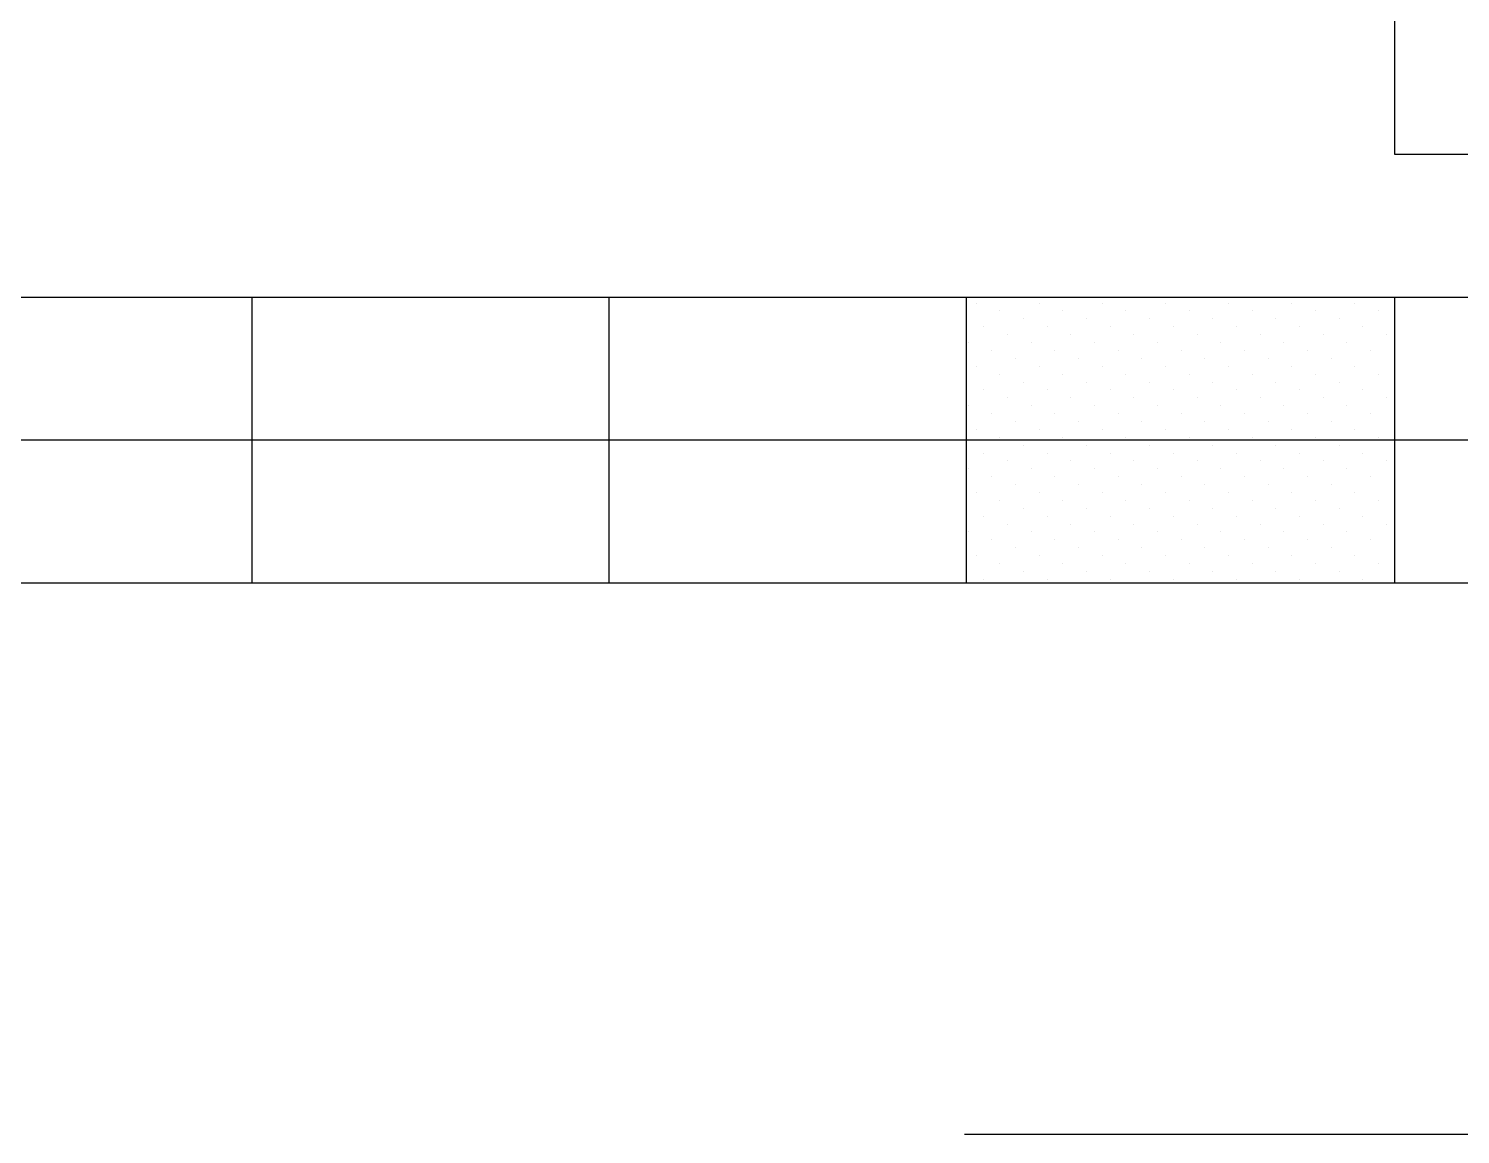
# Model space of a CAD drawing. Extents: x 148861 to 149208, y 169271 to 169495.
# Drawn here: x 149180.358 to 149183.866, y 169475.328 to 169478.035 of the extents above; entities that cross this region are included whole.
import ezdxf

# ---------------------------------------------------------------- set-up
doc = ezdxf.new("R2010")
doc.units = 0
doc.header["$LTSCALE"] = 0.1
doc.header["$MEASUREMENT"] = 0
doc.layers.get('0').update_dxf_attribs({"linetype": 'CONTINUOUS'})
doc.layers.add('TOFIES-01', color=7, linetype='CONTINUOUS')

# ---------------------------------------------------------------- blocks, each defined once
blk = doc.blocks.new('*X68')
at = {"color": 0}
for p, q in [((2016.36, 624.24), (2016.36, 624.24)), ((2025.2, 624.24), (2025.2, 624.24)), ((2034.04, 624.24), (2034.04, 624.24)), ((2042.88, 624.24), (2042.88, 624.24)), ((2051.71, 624.24), (2051.71, 624.24)), ((2060.55, 624.24), (2060.55, 624.24)), ((2069.39, 624.24), (2069.39, 624.24)), ((2019.67, 623.14), (2019.67, 623.14)), ((2022.99, 622.03), (2022.99, 622.03)), ((2028.51, 623.14), (2028.51, 623.14)), ((2031.83, 622.03), (2031.83, 622.03)), ((2037.35, 623.14), (2037.35, 623.14)), ((2040.67, 622.03), (2040.67, 622.03)), ((2046.19, 623.14), (2046.19, 623.14)), ((2049.5, 622.03), (2049.5, 622.03)), ((2055.03, 623.14), (2055.03, 623.14)), ((2058.34, 622.03), (2058.34, 622.03)), ((2063.87, 623.14), (2063.87, 623.14)), ((2067.18, 622.03), (2067.18, 622.03)), ((2072.71, 623.14), (2072.71, 623.14)), ((2017.46, 620.93), (2017.46, 620.93)), ((2020.78, 619.82), (2020.78, 619.82)), ((2026.3, 620.93), (2026.3, 620.93)), ((2029.62, 619.82), (2029.62, 619.82)), ((2035.14, 620.93), (2035.14, 620.93)), ((2038.46, 619.82), (2038.46, 619.82)), ((2043.98, 620.93), (2043.98, 620.93)), ((2047.3, 619.82), (2047.3, 619.82)), ((2052.82, 620.93), (2052.82, 620.93)), ((2056.13, 619.82), (2056.13, 619.82)), ((2061.66, 620.93), (2061.66, 620.93)), ((2064.97, 619.82), (2064.97, 619.82)), ((2070.5, 620.93), (2070.5, 620.93)), ((2073.81, 619.82), (2073.81, 619.82)), ((2015.25, 618.72), (2015.25, 618.72)), ((2018.57, 617.61), (2018.57, 617.61)), ((2024.09, 618.72), (2024.09, 618.72)), ((2027.41, 617.61), (2027.41, 617.61)), ((2032.93, 618.72), (2032.93, 618.72)), ((2036.25, 617.61), (2036.25, 617.61)), ((2041.77, 618.72), (2041.77, 618.72)), ((2045.09, 617.61), (2045.09, 617.61)), ((2050.61, 618.72), (2050.61, 618.72)), ((2053.92, 617.61), (2053.92, 617.61)), ((2059.45, 618.72), (2059.45, 618.72)), ((2062.76, 617.61), (2062.76, 617.61)), ((2068.29, 618.72), (2068.29, 618.72)), ((2071.6, 617.61), (2071.6, 617.61)), ((2021.88, 616.51), (2021.88, 616.51)), ((2030.72, 616.51), (2030.72, 616.51)), ((2039.56, 616.51), (2039.56, 616.51)), ((2048.4, 616.51), (2048.4, 616.51)), ((2057.24, 616.51), (2057.24, 616.51)), ((2066.08, 616.51), (2066.08, 616.51)), ((2074.92, 616.51), (2074.92, 616.51)), ((2016.36, 615.4), (2016.36, 615.4)), ((2019.67, 614.3), (2019.67, 614.3)), ((2025.2, 615.4), (2025.2, 615.4)), ((2028.51, 614.3), (2028.51, 614.3)), ((2034.04, 615.4), (2034.04, 615.4)), ((2037.35, 614.3), (2037.35, 614.3)), ((2042.88, 615.4), (2042.88, 615.4)), ((2046.19, 614.3), (2046.19, 614.3)), ((2051.71, 615.4), (2051.71, 615.4)), ((2055.03, 614.3), (2055.03, 614.3)), ((2060.55, 615.4), (2060.55, 615.4)), ((2063.87, 614.3), (2063.87, 614.3)), ((2069.39, 615.4), (2069.39, 615.4)), ((2072.71, 614.3), (2072.71, 614.3)), ((2017.46, 612.09), (2017.46, 612.09)), ((2022.99, 613.19), (2022.99, 613.19)), ((2026.3, 612.09), (2026.3, 612.09)), ((2031.83, 613.19), (2031.83, 613.19)), ((2035.14, 612.09), (2035.14, 612.09)), ((2040.67, 613.19), (2040.67, 613.19)), ((2043.98, 612.09), (2043.98, 612.09)), ((2049.5, 613.19), (2049.5, 613.19)), ((2052.82, 612.09), (2052.82, 612.09)), ((2058.34, 613.19), (2058.34, 613.19)), ((2061.66, 612.09), (2061.66, 612.09)), ((2067.18, 613.19), (2067.18, 613.19)), ((2070.5, 612.09), (2070.5, 612.09)), ((2015.25, 609.88), (2015.25, 609.88)), ((2020.78, 610.98), (2020.78, 610.98)), ((2024.09, 609.88), (2024.09, 609.88)), ((2029.62, 610.98), (2029.62, 610.98)), ((2032.93, 609.88), (2032.93, 609.88)), ((2038.46, 610.98), (2038.46, 610.98)), ((2041.77, 609.88), (2041.77, 609.88)), ((2047.3, 610.98), (2047.3, 610.98)), ((2050.61, 609.88), (2050.61, 609.88)), ((2056.13, 610.98), (2056.13, 610.98)), ((2059.45, 609.88), (2059.45, 609.88)), ((2064.97, 610.98), (2064.97, 610.98)), ((2068.29, 609.88), (2068.29, 609.88)), ((2073.81, 610.98), (2073.81, 610.98)), ((2018.57, 608.77), (2018.57, 608.77)), ((2021.88, 607.67), (2021.88, 607.67)), ((2027.41, 608.77), (2027.41, 608.77)), ((2030.72, 607.67), (2030.72, 607.67)), ((2036.25, 608.77), (2036.25, 608.77)), ((2039.56, 607.67), (2039.56, 607.67)), ((2045.09, 608.77), (2045.09, 608.77)), ((2048.4, 607.67), (2048.4, 607.67)), ((2053.92, 608.77), (2053.92, 608.77)), ((2057.24, 607.67), (2057.24, 607.67)), ((2062.76, 608.77), (2062.76, 608.77)), ((2066.08, 607.67), (2066.08, 607.67)), ((2071.6, 608.77), (2071.6, 608.77)), ((2074.92, 607.67), (2074.92, 607.67)), ((2016.36, 606.57), (2016.36, 606.57)), ((2019.67, 605.46), (2019.67, 605.46)), ((2025.2, 606.57), (2025.2, 606.57)), ((2028.51, 605.46), (2028.51, 605.46)), ((2034.04, 606.57), (2034.04, 606.57)), ((2037.35, 605.46), (2037.35, 605.46)), ((2042.88, 606.57), (2042.88, 606.57)), ((2046.19, 605.46), (2046.19, 605.46)), ((2051.71, 606.57), (2051.71, 606.57)), ((2055.03, 605.46), (2055.03, 605.46)), ((2060.55, 606.57), (2060.55, 606.57)), ((2063.87, 605.46), (2063.87, 605.46)), ((2069.39, 606.57), (2069.39, 606.57)), ((2072.71, 605.46), (2072.71, 605.46)), ((2022.99, 604.36), (2022.99, 604.36)), ((2031.83, 604.36), (2031.83, 604.36)), ((2040.67, 604.36), (2040.67, 604.36)), ((2049.5, 604.36), (2049.5, 604.36)), ((2058.34, 604.36), (2058.34, 604.36)), ((2067.18, 604.36), (2067.18, 604.36)), ((2017.46, 603.25), (2017.46, 603.25)), ((2020.78, 602.15), (2020.78, 602.15)), ((2026.3, 603.25), (2026.3, 603.25)), ((2029.62, 602.15), (2029.62, 602.15)), ((2035.14, 603.25), (2035.14, 603.25)), ((2038.46, 602.15), (2038.46, 602.15)), ((2043.98, 603.25), (2043.98, 603.25)), ((2047.3, 602.15), (2047.3, 602.15)), ((2052.82, 603.25), (2052.82, 603.25)), ((2056.13, 602.15), (2056.13, 602.15)), ((2061.66, 603.25), (2061.66, 603.25)), ((2064.97, 602.15), (2064.97, 602.15)), ((2070.5, 603.25), (2070.5, 603.25)), ((2073.81, 602.15), (2073.81, 602.15)), ((2015.25, 601.04), (2015.25, 601.04)), ((2018.57, 599.94), (2018.57, 599.94)), ((2024.09, 601.04), (2024.09, 601.04)), ((2027.41, 599.94), (2027.41, 599.94)), ((2032.93, 601.04), (2032.93, 601.04)), ((2036.25, 599.94), (2036.25, 599.94)), ((2041.77, 601.04), (2041.77, 601.04)), ((2045.09, 599.94), (2045.09, 599.94)), ((2050.61, 601.04), (2050.61, 601.04)), ((2053.92, 599.94), (2053.92, 599.94)), ((2059.45, 601.04), (2059.45, 601.04)), ((2062.76, 599.94), (2062.76, 599.94)), ((2068.29, 601.04), (2068.29, 601.04)), ((2071.6, 599.94), (2071.6, 599.94)), ((2016.36, 597.73), (2016.36, 597.73)), ((2021.88, 598.83), (2021.88, 598.83)), ((2025.2, 597.73), (2025.2, 597.73)), ((2030.72, 598.83), (2030.72, 598.83)), ((2034.04, 597.73), (2034.04, 597.73)), ((2039.56, 598.83), (2039.56, 598.83)), ((2042.88, 597.73), (2042.88, 597.73)), ((2048.4, 598.83), (2048.4, 598.83)), ((2051.71, 597.73), (2051.71, 597.73)), ((2057.24, 598.83), (2057.24, 598.83)), ((2060.55, 597.73), (2060.55, 597.73)), ((2066.08, 598.83), (2066.08, 598.83)), ((2069.39, 597.73), (2069.39, 597.73)), ((2074.92, 598.83), (2074.92, 598.83)), ((2019.67, 596.62), (2019.67, 596.62)), ((2022.99, 595.52), (2022.99, 595.52)), ((2028.51, 596.62), (2028.51, 596.62)), ((2031.83, 595.52), (2031.83, 595.52)), ((2037.35, 596.62), (2037.35, 596.62)), ((2040.67, 595.52), (2040.67, 595.52)), ((2046.19, 596.62), (2046.19, 596.62)), ((2049.5, 595.52), (2049.5, 595.52)), ((2055.03, 596.62), (2055.03, 596.62)), ((2058.34, 595.52), (2058.34, 595.52)), ((2063.87, 596.62), (2063.87, 596.62)), ((2067.18, 595.52), (2067.18, 595.52)), ((2072.71, 596.62), (2072.71, 596.62)), ((2017.46, 594.41), (2017.46, 594.41)), ((2026.3, 594.41), (2026.3, 594.41)), ((2035.14, 594.41), (2035.14, 594.41)), ((2043.98, 594.41), (2043.98, 594.41)), ((2052.82, 594.41), (2052.82, 594.41)), ((2061.66, 594.41), (2061.66, 594.41)), ((2070.5, 594.41), (2070.5, 594.41)), ((2015.25, 592.2), (2015.25, 592.2)), ((2020.78, 593.31), (2020.78, 593.31)), ((2024.09, 592.2), (2024.09, 592.2)), ((2029.62, 593.31), (2029.62, 593.31)), ((2032.93, 592.2), (2032.93, 592.2)), ((2038.46, 593.31), (2038.46, 593.31)), ((2041.77, 592.2), (2041.77, 592.2)), ((2047.3, 593.31), (2047.3, 593.31)), ((2050.61, 592.2), (2050.61, 592.2)), ((2056.13, 593.31), (2056.13, 593.31)), ((2059.45, 592.2), (2059.45, 592.2)), ((2064.97, 593.31), (2064.97, 593.31)), ((2068.29, 592.2), (2068.29, 592.2)), ((2073.81, 593.31), (2073.81, 593.31)), ((2018.57, 591.1), (2018.57, 591.1)), ((2021.88, 589.99), (2021.88, 589.99)), ((2027.41, 591.1), (2027.41, 591.1)), ((2030.72, 589.99), (2030.72, 589.99)), ((2036.25, 591.1), (2036.25, 591.1)), ((2039.56, 589.99), (2039.56, 589.99)), ((2045.09, 591.1), (2045.09, 591.1)), ((2048.4, 589.99), (2048.4, 589.99)), ((2053.92, 591.1), (2053.92, 591.1)), ((2057.24, 589.99), (2057.24, 589.99)), ((2062.76, 591.1), (2062.76, 591.1)), ((2066.08, 589.99), (2066.08, 589.99)), ((2071.6, 591.1), (2071.6, 591.1)), ((2074.92, 589.99), (2074.92, 589.99)), ((2016.36, 588.89), (2016.36, 588.89)), ((2019.67, 587.78), (2019.67, 587.78)), ((2025.2, 588.89), (2025.2, 588.89)), ((2028.51, 587.78), (2028.51, 587.78)), ((2034.04, 588.89), (2034.04, 588.89)), ((2037.35, 587.78), (2037.35, 587.78)), ((2042.88, 588.89), (2042.88, 588.89)), ((2046.19, 587.78), (2046.19, 587.78)), ((2051.71, 588.89), (2051.71, 588.89)), ((2055.03, 587.78), (2055.03, 587.78)), ((2060.55, 588.89), (2060.55, 588.89)), ((2063.87, 587.78), (2063.87, 587.78)), ((2069.39, 588.89), (2069.39, 588.89)), ((2072.71, 587.78), (2072.71, 587.78)), ((2017.46, 585.57), (2017.46, 585.57)), ((2022.99, 586.68), (2022.99, 586.68)), ((2026.3, 585.57), (2026.3, 585.57)), ((2031.83, 586.68), (2031.83, 586.68)), ((2035.14, 585.57), (2035.14, 585.57)), ((2040.67, 586.68), (2040.67, 586.68)), ((2043.98, 585.57), (2043.98, 585.57)), ((2049.5, 586.68), (2049.5, 586.68)), ((2052.82, 585.57), (2052.82, 585.57)), ((2058.34, 586.68), (2058.34, 586.68)), ((2061.66, 585.57), (2061.66, 585.57)), ((2067.18, 586.68), (2067.18, 586.68)), ((2070.5, 585.57), (2070.5, 585.57))]:
    blk.add_line(p, q, dxfattribs=at)

msp = doc.modelspace()

# ---------------------------------------------------------------- linework, layer by layer
at = {"layer": 'TOFIES-01', "color": 8}
for p, q in [((149183.7053, 169477.7273), (149183.7053, 169478.0772)), ((149186.3296, 169477.7273), (149183.7053, 169477.7273)), ((149189.6538, 169477.3774), (149170.4087, 169477.3774)), ((149180.906, 169476.6775), (149180.906, 169477.3774)), ((149181.7808, 169476.6775), (149181.7808, 169477.3774)), ((149182.6556, 169476.6775), (149182.6556, 169477.3774)), ((149183.7053, 169476.6775), (149183.7053, 169477.3774)), ((149189.6538, 169477.0275), (149170.4087, 169477.0275)), ((149189.6538, 169476.6775), (149170.4087, 169476.6775)), ((149187.0579, 169475.3277), (149182.6512, 169475.3277))]:
    msp.add_line(p, q, dxfattribs=at)

# ---------------------------------------------------------------- block references
at = {"layer": 'TOFIES-01', "color": 8, "xscale": 0.01749550964450464, "yscale": 0.01749550964450464, "zscale": 0.01749550964568779}
msp.add_blockref('*X68', (149147.4021, 169466.442), dxfattribs=at)

doc.saveas('drawing.dxf')
